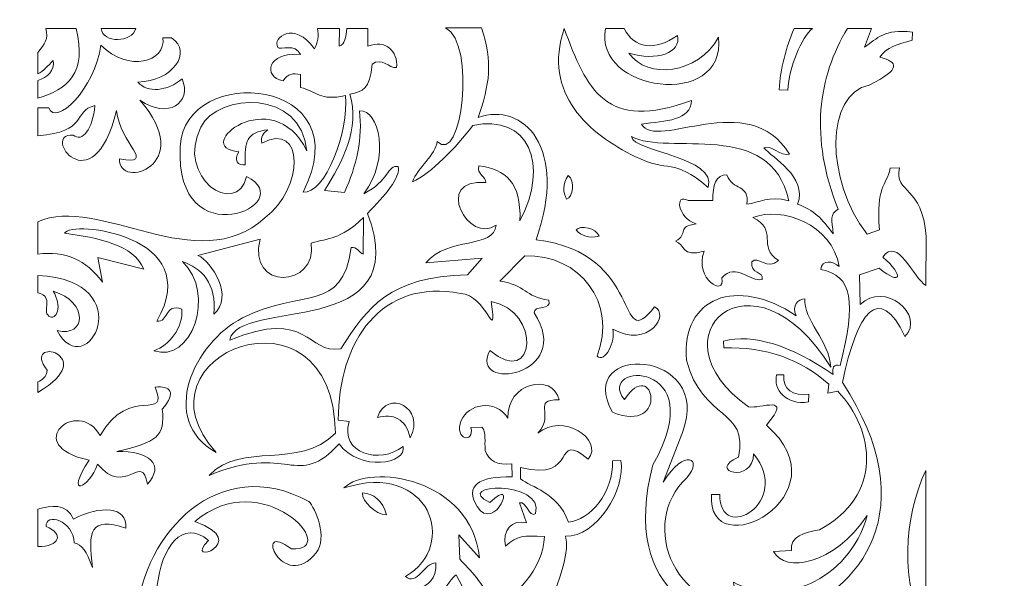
# Model space of a CAD drawing. Header units: centimetres. Extents: x -8.8 to 9.7, y -17.5 to 15.
# Drawn here: x -8.04 to 9.51, y 5.07 to 15 of the extents above; entities that cross this region are included whole.
import ezdxf

# ---------------------------------------------------------------- set-up
doc = ezdxf.new("R2010")
doc.units = ezdxf.units.CM
doc.header["$MEASUREMENT"] = 0
doc.layers.add('layer 1', color=7, linetype='Continuous')

msp = doc.modelspace()

# ---------------------------------------------------------------- linework, layer by layer
at = {"layer": 'layer 1', "color": 250, "lineweight": 9}
for points, knots in [([(-2.37037, 14.53768), (-2.26411, 14.56152), (-2.24647, 14.70013), (-2.23253, 14.85068), (-2.23253, 14.85068), (-2.23253, 14.85068), (-1.85827, 14.85104), (-1.85827, 14.85104), (-1.85827, 14.85104), (-1.85827, 14.85104), (-1.85775, 14.53201), (-1.85775, 14.53201), (-1.85775, 14.53201), (-1.55411, 14.66567), (-1.31305, 14.44444), (-1.35098, 14.15345), (-1.35098, 14.15345), (-1.48144, 14.14157), (-1.60827, 14.3448), (-1.78392, 14.21587), (-1.78392, 14.21587), (-1.82276, 13.76706), (-1.94187, 13.7312), (-2.18009, 13.68378), (-2.18009, 13.68378), (-1.99276, 13.08501), (-2.3084, 12.47126), (-2.63106, 11.97271), (-2.63106, 11.97271), (-2.63106, 11.97271), (-2.27374, 11.93419), (-2.27374, 11.93419), (-2.27374, 11.93419), (-2.06138, 12.40417), (-1.94491, 12.91626), (-2.00819, 13.38331), (-2.00819, 13.38331), (-1.66129, 13.42011), (-1.44866, 12.54091), (-1.93304, 11.91404), (-1.93304, 11.91404), (-1.47937, 12.13559), (-1.51383, 12.43445), (-1.31795, 12.39583), (-1.31795, 12.39583), (-1.27405, 12.20669), (-1.55763, 11.87305), (-1.86666, 11.565), (-1.86666, 11.565), (-0.99676, 9.29094), (-4.17299, 10.07379), (-4.31049, 9.31374), (-4.31049, 9.31374), (-2.89802, 9.89145), (-2.94916, 9.0581), (-2.3411, 9.158), (-2.3411, 9.158), (-1.85676, 9.91076), (-1.48386, 10.43416), (-0.08866, 10.47585), (-0.08866, 10.47585), (-0.08866, 10.47585), (0.16904, 10.76662), (0.16904, 10.76662), (0.16904, 10.76662), (0.16904, 10.76662), (-0.82818, 10.68382), (-0.82818, 10.68382), (-0.82818, 10.68382), (-0.44293, 11.15893), (0.38736, 10.93), (0.41852, 11.35655), (0.41852, 11.35655), (-0.05869, 10.99677), (-0.71902, 12.19152), (0.23593, 12.11282), (0.23593, 12.11282), (0.24604, 12.21795), (0.06645, 12.25665), (0.11137, 12.41201), (0.11137, 12.41201), (0.5865, 12.34127), (0.86472, 12.12624), (0.84191, 11.4334), (0.84191, 11.4334), (1.37133, 12.428), (0.9931, 13.33853), (0.00356, 13.12671), (0.00356, 13.12671), (-0.29824, 12.7286), (-0.73154, 12.27376), (-1.06873, 12.12572), (-1.06873, 12.12572), (-0.97197, 12.37514), (-0.65789, 12.60132), (-0.62808, 12.84436), (-0.62808, 12.84436), (-0.19148, 12.37824), (0.06707, 14.60051), (-0.47907, 14.85885), (-0.47907, 14.85885), (-0.47907, 14.85885), (0.16145, 14.85887), (0.16145, 14.85887), (0.16145, 14.85887), (0.36386, 14.25325), (0.30272, 13.8534), (0.09994, 13.26945), (0.09994, 13.26945), (0.90303, 13.55124), (1.70629, 12.73147), (1.12812, 11.09506), (1.12812, 11.09506), (3.07902, 10.86265), (2.53405, 9.01687), (3.23073, 9.90294), (3.23073, 9.90294), (3.51169, 9.77503), (3.12651, 9.15788), (2.49084, 9.50609), (2.49084, 9.50609), (2.54253, 9.29814), (2.35346, 8.89664), (2.21021, 9.02776), (2.21021, 9.02776), (2.57307, 9.98043), (1.90962, 10.83496), (0.92671, 10.8125), (0.92671, 10.8125), (0.92671, 10.8125), (0.48695, 10.36008), (0.48695, 10.36008), (0.48695, 10.36008), (0.95072, 10.29375), (0.9237, 10.08315), (1.35316, 10.02363), (1.35316, 10.02363), (1.41473, 9.83312), (1.07856, 9.93774), (1.09545, 9.80087), (1.09545, 9.80087), (1.82565, 8.6645), (-0.08156, 8.38228), (0.30799, 9.12773), (0.30799, 9.12773), (1.12939, 8.44378), (1.22513, 9.83821), (0.33168, 9.99809), (0.33168, 9.99809), (0.43856, 9.18714), (0.24661, 10.13119), (-0.21134, 10.14048), (-0.21134, 10.14048), (-1.61584, 10.41767), (-2.38519, 9.29536), (-2.38427, 7.89133), (-2.38427, 7.89133), (-2.38427, 7.89133), (-2.19032, 7.86541), (-2.19032, 7.86541), (-2.19032, 7.86541), (-2.36758, 7.30013), (-1.64155, 7.10038), (-1.23364, 7.42406), (-1.23364, 7.42406), (-1.15724, 7.11802), (-1.99851, 6.96641), (-2.36963, 7.47017), (-2.36963, 7.47017), (-3.1071, 6.65078), (-3.2866, 7.4918), (-4.67829, 6.90983), (-4.67829, 6.90983), (-4.08574, 7.52378), (-3.10747, 6.99488), (-2.43606, 7.6586), (-2.43606, 7.6586), (-2.46864, 10.48803), (-6.14273, 9.05138), (-4.55201, 7.3184), (-4.55201, 7.3184), (-5.58726, 7.89416), (-4.94697, 9.2696), (-4.08408, 9.70671), (-4.08408, 9.70671), (-3.01915, 10.24618), (-2.31212, 9.78274), (-2.15622, 10.95666), (-2.15622, 10.95666), (-2.05522, 10.98711), (-2.01226, 10.85749), (-1.94375, 10.83923), (-1.94375, 10.83923), (-1.94375, 10.83923), (-1.93459, 11.48852), (-1.93459, 11.48852), (-1.93459, 11.48852), (-2.37023, 11.08243), (-2.54569, 11.13414), (-2.86738, 11.03758), (-2.86738, 11.03758), (-2.73768, 10.2433), (-4.01356, 10.1823), (-3.7713, 11.10946), (-3.7713, 11.10946), (-3.7713, 11.10946), (-4.87486, 10.81656), (-4.87486, 10.81656), (-4.87486, 10.81656), (-4.62795, 10.70567), (-4.22859, 10.07607), (-4.59351, 9.77616), (-4.59351, 9.77616), (-4.53178, 10.31468), (-4.82329, 10.60216), (-5.14973, 10.70713), (-5.14973, 10.70713), (-4.54738, 10.13798), (-4.99073, 8.88476), (-5.65888, 9.12462), (-5.65888, 9.12462), (-5.37484, 9.2305), (-5.14472, 9.51859), (-5.15893, 9.86583), (-5.15893, 9.86583), (-5.48554, 9.97181), (-5.39002, 9.61867), (-5.6065, 9.65117), (-5.6065, 9.65117), (-4.72314, 11.18804), (-7.13466, 11.44781), (-7.24387, 11.21319), (-7.24387, 11.21319), (-6.66018, 11.13043), (-6.00576, 11.0076), (-5.83892, 10.57309), (-5.83892, 10.57309), (-5.83892, 10.57309), (-6.6533, 10.77919), (-6.6533, 10.77919), (-6.6533, 10.77919), (-6.6533, 10.77919), (-6.57289, 10.34062), (-6.57289, 10.34062), (-6.57289, 10.34062), (-6.85212, 10.74049), (-7.23669, 10.89939), (-7.71834, 10.84217), (-7.71834, 10.84217), (-7.71834, 10.84217), (-7.71816, 11.41497), (-7.71816, 11.41497), (-7.71816, 11.41497), (-6.64316, 11.9098), (-4.88018, 10.38444), (-3.68919, 11.48725), (-3.68919, 11.48725), (-2.99046, 12.00146), (-2.9766, 13.21587), (-3.74162, 12.81154), (-3.74162, 12.81154), (-3.77297, 12.93142), (-3.71799, 12.97933), (-3.63646, 13.05157), (-3.63646, 13.05157), (-4.00814, 12.99877), (-4.05488, 12.85181), (-4.03451, 12.42813), (-4.03451, 12.42813), (-4.16556, 12.40202), (-4.25373, 12.51272), (-4.14809, 12.66047), (-4.14809, 12.66047), (-5.02266, 12.72789), (-3.55427, 13.91625), (-2.94197, 12.67611), (-2.94197, 12.67611), (-3.03579, 13.76594), (-4.5064, 13.71902), (-4.82387, 13.09755), (-4.82387, 13.09755), (-5.28133, 12.20203), (-4.18928, 11.47857), (-4.01261, 12.21933), (-4.01261, 12.21933), (-3.03001, 11.73078), (-5.29383, 10.74281), (-5.19088, 12.75148), (-5.19088, 12.75148), (-5.11397, 14.25208), (-1.95599, 13.98718), (-3.0103, 11.94158), (-3.0103, 11.94158), (-2.61837, 11.90056), (-2.18927, 13.02018), (-2.25797, 13.65975), (-2.25797, 13.65975), (-2.71116, 13.54964), (-2.76936, 13.73906), (-3.05482, 13.80054), (-3.05482, 13.80054), (-3.05482, 13.80054), (-3.05475, 14.03328), (-3.05475, 14.03328), (-3.05475, 14.03328), (-3.18925, 14.05668), (-3.27866, 14.04868), (-3.36511, 13.91701), (-3.36511, 13.91701), (-3.72692, 13.98944), (-3.65087, 14.44435), (-3.05762, 14.3866), (-3.05762, 14.3866), (-3.13213, 14.59065), (-3.42279, 14.4609), (-3.45675, 14.51341), (-3.45675, 14.51341), (-3.56437, 14.67976), (-3.16635, 15.00403), (-2.80793, 14.48677), (-2.80793, 14.48677), (-2.74873, 14.58528), (-2.72348, 14.72576), (-2.75289, 14.85063), (-2.75289, 14.85063), (-2.75289, 14.85063), (-2.363, 14.85068), (-2.363, 14.85068), (-2.363, 14.85068), (-2.363, 14.85068), (-2.37037, 14.53768), (-2.37037, 14.53768)], [0, 0, 0, 0, 0.01190476, 0.01190476, 0.01190476, 0.01190476, 0.02380952, 0.02380952, 0.02380952, 0.02380952, 0.03571429, 0.03571429, 0.03571429, 0.03571429, 0.04761905, 0.04761905, 0.04761905, 0.04761905, 0.05952381, 0.05952381, 0.05952381, 0.05952381, 0.07142857, 0.07142857, 0.07142857, 0.07142857, 0.08333333, 0.08333333, 0.08333333, 0.08333333, 0.0952381, 0.0952381, 0.0952381, 0.0952381, 0.10714286, 0.10714286, 0.10714286, 0.10714286, 0.11904762, 0.11904762, 0.11904762, 0.11904762, 0.13095238, 0.13095238, 0.13095238, 0.13095238, 0.14285714, 0.14285714, 0.14285714, 0.14285714, 0.1547619, 0.1547619, 0.1547619, 0.1547619, 0.16666667, 0.16666667, 0.16666667, 0.16666667, 0.17857143, 0.17857143, 0.17857143, 0.17857143, 0.19047619, 0.19047619, 0.19047619, 0.19047619, 0.20238095, 0.20238095, 0.20238095, 0.20238095, 0.21428571, 0.21428571, 0.21428571, 0.21428571, 0.22619048, 0.22619048, 0.22619048, 0.22619048, 0.23809524, 0.23809524, 0.23809524, 0.23809524, 0.25, 0.25, 0.25, 0.25, 0.26190476, 0.26190476, 0.26190476, 0.26190476, 0.27380952, 0.27380952, 0.27380952, 0.27380952, 0.28571429, 0.28571429, 0.28571429, 0.28571429, 0.29761905, 0.29761905, 0.29761905, 0.29761905, 0.30952381, 0.30952381, 0.30952381, 0.30952381, 0.32142857, 0.32142857, 0.32142857, 0.32142857, 0.33333333, 0.33333333, 0.33333333, 0.33333333, 0.3452381, 0.3452381, 0.3452381, 0.3452381, 0.35714286, 0.35714286, 0.35714286, 0.35714286, 0.36904762, 0.36904762, 0.36904762, 0.36904762, 0.38095238, 0.38095238, 0.38095238, 0.38095238, 0.39285714, 0.39285714, 0.39285714, 0.39285714, 0.4047619, 0.4047619, 0.4047619, 0.4047619, 0.41666667, 0.41666667, 0.41666667, 0.41666667, 0.42857143, 0.42857143, 0.42857143, 0.42857143, 0.44047619, 0.44047619, 0.44047619, 0.44047619, 0.45238095, 0.45238095, 0.45238095, 0.45238095, 0.46428571, 0.46428571, 0.46428571, 0.46428571, 0.47619048, 0.47619048, 0.47619048, 0.47619048, 0.48809524, 0.48809524, 0.48809524, 0.48809524, 0.5, 0.5, 0.5, 0.5, 0.51190476, 0.51190476, 0.51190476, 0.51190476, 0.52380952, 0.52380952, 0.52380952, 0.52380952, 0.53571429, 0.53571429, 0.53571429, 0.53571429, 0.54761905, 0.54761905, 0.54761905, 0.54761905, 0.55952381, 0.55952381, 0.55952381, 0.55952381, 0.57142857, 0.57142857, 0.57142857, 0.57142857, 0.58333333, 0.58333333, 0.58333333, 0.58333333, 0.5952381, 0.5952381, 0.5952381, 0.5952381, 0.60714286, 0.60714286, 0.60714286, 0.60714286, 0.61904762, 0.61904762, 0.61904762, 0.61904762, 0.63095238, 0.63095238, 0.63095238, 0.63095238, 0.64285714, 0.64285714, 0.64285714, 0.64285714, 0.6547619, 0.6547619, 0.6547619, 0.6547619, 0.66666667, 0.66666667, 0.66666667, 0.66666667, 0.67857143, 0.67857143, 0.67857143, 0.67857143, 0.69047619, 0.69047619, 0.69047619, 0.69047619, 0.70238095, 0.70238095, 0.70238095, 0.70238095, 0.71428571, 0.71428571, 0.71428571, 0.71428571, 0.72619048, 0.72619048, 0.72619048, 0.72619048, 0.73809524, 0.73809524, 0.73809524, 0.73809524, 0.75, 0.75, 0.75, 0.75, 0.76190476, 0.76190476, 0.76190476, 0.76190476, 0.77380952, 0.77380952, 0.77380952, 0.77380952, 0.78571429, 0.78571429, 0.78571429, 0.78571429, 0.79761905, 0.79761905, 0.79761905, 0.79761905, 0.80952381, 0.80952381, 0.80952381, 0.80952381, 0.82142857, 0.82142857, 0.82142857, 0.82142857, 0.83333333, 0.83333333, 0.83333333, 0.83333333, 0.8452381, 0.8452381, 0.8452381, 0.8452381, 0.85714286, 0.85714286, 0.85714286, 0.85714286, 0.86904762, 0.86904762, 0.86904762, 0.86904762, 0.88095238, 0.88095238, 0.88095238, 0.88095238, 0.89285714, 0.89285714, 0.89285714, 0.89285714, 0.9047619, 0.9047619, 0.9047619, 0.9047619, 0.91666667, 0.91666667, 0.91666667, 0.91666667, 0.92857143, 0.92857143, 0.92857143, 0.92857143, 0.94047619, 0.94047619, 0.94047619, 0.94047619, 0.95238095, 0.95238095, 0.95238095, 0.95238095, 0.96428571, 0.96428571, 0.96428571, 0.96428571, 0.97619048, 0.97619048, 0.97619048, 0.97619048, 1, 1, 1, 1]), ([(-7.57694, 14.84966), (-7.57694, 14.84966), (-7.04035, 14.84949), (-7.04035, 14.84949), (-7.04035, 14.84949), (-6.83705, 14.05661), (-7.19368, 13.76422), (-7.71922, 13.61194), (-7.71922, 13.61194), (-7.71922, 13.61194), (-7.71925, 13.92242), (-7.71925, 13.92242), (-7.71925, 13.92242), (-7.54829, 13.97686), (-7.41525, 14.10702), (-7.44455, 14.27997), (-7.44455, 14.27997), (-7.53665, 14.19089), (-7.62337, 14.08623), (-7.71912, 14.04476), (-7.71912, 14.04476), (-7.71912, 14.04476), (-7.71903, 14.42385), (-7.71903, 14.42385), (-7.71903, 14.42385), (-7.59358, 14.57542), (-7.52251, 14.66226), (-7.57694, 14.84966)], [0, 0, 0, 0, 0.125, 0.125, 0.125, 0.125, 0.25, 0.25, 0.25, 0.25, 0.375, 0.375, 0.375, 0.375, 0.5, 0.5, 0.5, 0.5, 0.625, 0.625, 0.625, 0.625, 0.75, 0.75, 0.75, 0.75, 1, 1, 1, 1]), ([(-6.5943, 14.84968), (-6.56398, 14.57893), (-6.04671, 14.59609), (-5.97554, 14.84998), (-5.97554, 14.84998), (-5.97554, 14.84998), (-6.5943, 14.84968), (-6.5943, 14.84968)], [0, 0, 0, 0, 0.33333333, 0.33333333, 0.33333333, 0.33333333, 1, 1, 1, 1]), ([(1.62852, 14.85045), (2.02045, 13.76247), (2.37097, 13.00999), (3.88571, 13.5706), (3.88571, 13.5706), (3.87748, 13.21446), (3.43215, 13.20393), (3.00145, 13.15174), (3.00145, 13.15174), (3.26004, 12.66411), (4.89734, 13.80838), (5.63019, 12.6173), (5.63019, 12.6173), (5.48085, 12.56528), (5.28654, 12.79855), (5.17098, 12.72849), (5.17098, 12.72849), (5.32323, 12.55286), (5.94957, 12.22052), (5.77248, 11.72697), (5.77248, 11.72697), (6.05692, 11.63227), (6.20876, 11.46604), (6.40233, 11.20146), (6.40233, 11.20146), (6.38665, 11.44447), (6.33244, 11.55958), (6.49255, 11.63721), (6.49255, 11.63721), (5.97621, 12.9163), (6.1392, 13.99746), (6.65821, 14.85009), (6.65821, 14.85009), (6.65821, 14.85009), (7.08321, 14.84989), (7.08321, 14.84989), (7.08321, 14.84989), (7.08321, 14.84989), (6.95735, 14.51751), (6.95735, 14.51751), (6.95735, 14.51751), (7.19264, 14.67392), (7.30847, 14.84664), (7.80899, 14.78471), (7.80899, 14.78471), (7.80899, 14.78471), (7.80318, 14.63946), (7.80318, 14.63946), (7.80318, 14.63946), (7.54146, 14.57141), (7.3486, 14.51762), (7.2338, 14.33734), (7.2338, 14.33734), (7.55844, 14.25291), (7.62018, 14.13424), (7.04207, 13.84349), (7.04207, 13.84349), (6.26179, 13.68145), (6.26072, 12.17032), (7.00397, 11.19415), (7.00397, 11.19415), (7.00397, 11.19415), (7.2231, 11.27261), (7.2231, 11.27261), (7.2231, 11.27261), (7.16592, 12.06033), (7.34071, 12.03238), (7.41579, 12.36864), (7.41579, 12.36864), (7.41579, 12.36864), (7.57833, 12.37251), (7.57833, 12.37251), (7.57833, 12.37251), (7.48557, 11.91242), (7.99697, 12.05425), (8.05235, 11.15636), (8.05235, 11.15636), (8.05235, 11.15636), (8.05085, 10.2854), (8.05085, 10.2854), (8.05085, 10.2854), (7.83115, 10.40726), (7.53968, 11.17642), (7.28398, 10.78779), (7.28398, 10.78779), (7.66341, 10.4658), (7.61653, 10.26011), (7.22207, 10.59074), (7.22207, 10.59074), (7.22207, 10.59074), (6.87311, 10.47442), (6.87311, 10.47442), (6.87311, 10.47442), (6.87311, 10.47442), (6.88038, 9.94371), (6.88038, 9.94371), (6.88038, 9.94371), (7.31068, 10.37615), (8.04913, 9.75645), (7.67733, 9.37593), (7.67733, 9.37593), (7.21786, 10.34924), (6.82902, 9.81319), (6.56778, 8.56182), (6.56778, 8.56182), (9.51154, 4.09413), (2.00532, 2.51284), (3.20237, 7.09961), (3.20237, 7.09961), (4.27519, 8.99493), (2.16911, 8.92131), (2.69523, 8.25707), (2.69523, 8.25707), (3.21894, 9.05599), (3.50397, 7.62518), (2.48473, 8.03089), (2.48473, 8.03089), (1.78867, 9.28415), (4.30015, 9.16296), (3.72563, 7.67474), (3.72563, 7.67474), (3.72563, 7.67474), (3.38351, 6.78853), (3.38351, 6.78853), (3.38351, 6.78853), (3.76801, 7.40851), (4.10452, 7.20779), (3.80212, 6.86801), (3.80212, 6.86801), (2.94468, 6.06034), (3.5361, 4.39275), (5.24463, 4.49121), (5.24463, 4.49121), (5.01201, 4.63907), (4.65158, 4.74287), (4.63395, 5.01465), (4.63395, 5.01465), (5.435, 4.55893), (6.68289, 5.01759), (7.00881, 6.19722), (7.00881, 6.19722), (6.41913, 5.32022), (5.53656, 5.16995), (5.34641, 5.55803), (5.34641, 5.55803), (5.34641, 5.55803), (5.66535, 5.57636), (5.66535, 5.57636), (5.66535, 5.57636), (5.62107, 5.81618), (5.89737, 5.90704), (6.16007, 5.94341), (6.16007, 5.94341), (7.28757, 6.5504), (7.15023, 7.70973), (6.48468, 8.40393), (6.48468, 8.40393), (6.48468, 8.40393), (6.31017, 8.37069), (6.31017, 8.37069), (6.31017, 8.37069), (6.31017, 8.37069), (6.32679, 8.52858), (6.32679, 8.52858), (6.32679, 8.52858), (5.8305, 8.96702), (5.21157, 9.203), (4.45955, 9.17487), (4.45955, 9.17487), (4.45955, 9.17487), (4.45471, 9.29587), (4.45471, 9.29587), (4.45471, 9.29587), (4.98522, 9.43118), (5.63908, 9.22247), (6.40523, 8.70055), (6.40523, 8.70055), (6.37577, 8.82914), (6.41239, 8.89391), (6.52623, 8.86027), (6.52623, 8.86027), (6.81571, 9.99438), (6.74845, 10.45838), (6.1854, 10.56981), (6.1854, 10.56981), (6.1931, 10.7485), (6.40654, 10.72092), (6.50892, 10.61856), (6.50892, 10.61856), (6.38674, 11.37524), (5.49014, 11.69334), (4.9779, 11.49066), (4.9779, 11.49066), (5.43674, 11.26781), (5.04715, 10.98159), (5.43123, 10.72608), (5.43123, 10.72608), (5.25116, 10.54332), (5.05356, 10.82202), (4.95852, 10.70577), (4.95852, 10.70577), (4.92794, 10.48196), (5.17583, 10.53661), (5.1422, 10.39235), (5.1422, 10.39235), (4.92438, 10.33489), (4.68209, 10.70277), (4.4245, 10.42193), (4.4245, 10.42193), (4.50634, 10.06743), (3.92716, 10.3915), (4.11125, 10.89276), (4.11125, 10.89276), (3.71278, 10.77284), (3.77087, 11.01728), (3.60399, 11.07001), (3.60399, 11.07001), (3.84475, 11.19939), (3.61668, 11.33449), (3.96805, 11.37606), (3.96805, 11.37606), (3.63546, 11.49318), (3.58331, 11.93128), (3.8312, 11.79245), (3.8312, 11.79245), (3.8312, 11.79245), (4.2655, 11.79376), (4.2655, 11.79376), (4.2655, 11.79376), (4.2625, 12.06147), (4.31844, 12.25835), (4.518, 12.24826), (4.518, 12.24826), (4.61285, 11.95885), (4.92119, 12.09326), (4.8715, 11.72811), (4.8715, 11.72811), (5.099, 11.7519), (5.24131, 11.88626), (5.61385, 11.78871), (5.61385, 11.78871), (5.30113, 13.26338), (3.46472, 12.57515), (2.81997, 12.93011), (2.81997, 12.93011), (2.87492, 12.64836), (4.3555, 12.5666), (4.18281, 12.02709), (4.18281, 12.02709), (3.54283, 12.56933), (3.50042, 12.27325), (2.88404, 12.57509), (2.88404, 12.57509), (2.07134, 12.97307), (1.23456, 13.6915), (1.62852, 14.85045)], [0, 0, 0, 0, 0.01538462, 0.01538462, 0.01538462, 0.01538462, 0.03076923, 0.03076923, 0.03076923, 0.03076923, 0.04615385, 0.04615385, 0.04615385, 0.04615385, 0.06153846, 0.06153846, 0.06153846, 0.06153846, 0.07692308, 0.07692308, 0.07692308, 0.07692308, 0.09230769, 0.09230769, 0.09230769, 0.09230769, 0.10769231, 0.10769231, 0.10769231, 0.10769231, 0.12307692, 0.12307692, 0.12307692, 0.12307692, 0.13846154, 0.13846154, 0.13846154, 0.13846154, 0.15384615, 0.15384615, 0.15384615, 0.15384615, 0.16923077, 0.16923077, 0.16923077, 0.16923077, 0.18461538, 0.18461538, 0.18461538, 0.18461538, 0.2, 0.2, 0.2, 0.2, 0.21538462, 0.21538462, 0.21538462, 0.21538462, 0.23076923, 0.23076923, 0.23076923, 0.23076923, 0.24615385, 0.24615385, 0.24615385, 0.24615385, 0.26153846, 0.26153846, 0.26153846, 0.26153846, 0.27692308, 0.27692308, 0.27692308, 0.27692308, 0.29230769, 0.29230769, 0.29230769, 0.29230769, 0.30769231, 0.30769231, 0.30769231, 0.30769231, 0.32307692, 0.32307692, 0.32307692, 0.32307692, 0.33846154, 0.33846154, 0.33846154, 0.33846154, 0.35384615, 0.35384615, 0.35384615, 0.35384615, 0.36923077, 0.36923077, 0.36923077, 0.36923077, 0.38461538, 0.38461538, 0.38461538, 0.38461538, 0.4, 0.4, 0.4, 0.4, 0.41538462, 0.41538462, 0.41538462, 0.41538462, 0.43076923, 0.43076923, 0.43076923, 0.43076923, 0.44615385, 0.44615385, 0.44615385, 0.44615385, 0.46153846, 0.46153846, 0.46153846, 0.46153846, 0.47692308, 0.47692308, 0.47692308, 0.47692308, 0.49230769, 0.49230769, 0.49230769, 0.49230769, 0.50769231, 0.50769231, 0.50769231, 0.50769231, 0.52307692, 0.52307692, 0.52307692, 0.52307692, 0.53846154, 0.53846154, 0.53846154, 0.53846154, 0.55384615, 0.55384615, 0.55384615, 0.55384615, 0.56923077, 0.56923077, 0.56923077, 0.56923077, 0.58461538, 0.58461538, 0.58461538, 0.58461538, 0.6, 0.6, 0.6, 0.6, 0.61538462, 0.61538462, 0.61538462, 0.61538462, 0.63076923, 0.63076923, 0.63076923, 0.63076923, 0.64615385, 0.64615385, 0.64615385, 0.64615385, 0.66153846, 0.66153846, 0.66153846, 0.66153846, 0.67692308, 0.67692308, 0.67692308, 0.67692308, 0.69230769, 0.69230769, 0.69230769, 0.69230769, 0.70769231, 0.70769231, 0.70769231, 0.70769231, 0.72307692, 0.72307692, 0.72307692, 0.72307692, 0.73846154, 0.73846154, 0.73846154, 0.73846154, 0.75384615, 0.75384615, 0.75384615, 0.75384615, 0.76923077, 0.76923077, 0.76923077, 0.76923077, 0.78461538, 0.78461538, 0.78461538, 0.78461538, 0.8, 0.8, 0.8, 0.8, 0.81538462, 0.81538462, 0.81538462, 0.81538462, 0.83076923, 0.83076923, 0.83076923, 0.83076923, 0.84615385, 0.84615385, 0.84615385, 0.84615385, 0.86153846, 0.86153846, 0.86153846, 0.86153846, 0.87692308, 0.87692308, 0.87692308, 0.87692308, 0.89230769, 0.89230769, 0.89230769, 0.89230769, 0.90769231, 0.90769231, 0.90769231, 0.90769231, 0.92307692, 0.92307692, 0.92307692, 0.92307692, 0.93846154, 0.93846154, 0.93846154, 0.93846154, 0.95384615, 0.95384615, 0.95384615, 0.95384615, 0.96923077, 0.96923077, 0.96923077, 0.96923077, 1, 1, 1, 1]), ([(2.3635, 14.85002), (2.3635, 14.85002), (2.69431, 14.84999), (2.69431, 14.84999), (2.69431, 14.84999), (2.87176, 14.48552), (3.24299, 14.44586), (3.63676, 14.72615), (3.63676, 14.72615), (3.72038, 14.41463), (3.26137, 14.2605), (2.77726, 14.4104), (2.77726, 14.4104), (3.1056, 13.93964), (3.9976, 14.03243), (4.36958, 14.69334), (4.36958, 14.69334), (4.50125, 13.38904), (2.13082, 13.73173), (2.3635, 14.85002)], [0, 0, 0, 0, 0.16666667, 0.16666667, 0.16666667, 0.16666667, 0.33333333, 0.33333333, 0.33333333, 0.33333333, 0.5, 0.5, 0.5, 0.5, 0.66666667, 0.66666667, 0.66666667, 0.66666667, 1, 1, 1, 1]), ([(5.70916, 14.85016), (5.70916, 14.85016), (6.03624, 14.85055), (6.03624, 14.85055), (6.03624, 14.85055), (5.84098, 14.69483), (5.62051, 14.15587), (5.59646, 13.75475), (5.59646, 13.75475), (5.59646, 13.75475), (5.44604, 13.75763), (5.44604, 13.75763), (5.44604, 13.75763), (5.46477, 14.13812), (5.56411, 14.50774), (5.70916, 14.85016)], [0, 0, 0, 0, 0.2, 0.2, 0.2, 0.2, 0.4, 0.4, 0.4, 0.4, 0.6, 0.6, 0.6, 0.6, 1, 1, 1, 1]), ([(-6.59832, 14.55374), (-6.10764, 14.05687), (-5.44465, 14.25829), (-5.49721, 14.68147), (-5.49721, 14.68147), (-5.49721, 14.68147), (-5.34498, 14.68142), (-5.34498, 14.68142), (-5.34498, 14.68142), (-4.96107, 14.436), (-5.32404, 13.90751), (-5.94434, 13.89772), (-5.94434, 13.89772), (-5.77445, 13.69698), (-5.41317, 13.7322), (-5.15514, 13.95617), (-5.15514, 13.95617), (-4.98082, 13.5276), (-5.40018, 13.22923), (-5.90799, 13.57518), (-5.90799, 13.57518), (-4.8857, 12.42108), (-6.28986, 11.9691), (-6.26789, 12.53084), (-6.26789, 12.53084), (-5.59305, 12.41299), (-6.26699, 12.80226), (-6.32031, 13.39395), (-6.32031, 13.39395), (-6.75005, 11.65975), (-7.67927, 13.00807), (-7.09122, 12.95518), (-7.09122, 12.95518), (-6.93284, 12.8198), (-6.73974, 13.0608), (-6.70608, 13.48187), (-6.70608, 13.48187), (-7.10776, 13.37581), (-6.82464, 13.01074), (-7.71909, 12.94281), (-7.71909, 12.94281), (-7.71909, 12.94281), (-7.7192, 13.4404), (-7.7192, 13.4404), (-7.7192, 13.4404), (-7.7192, 13.4404), (-7.5227, 13.43662), (-7.5227, 13.43662), (-7.5227, 13.43662), (-7.41057, 13.10068), (-6.69841, 13.77283), (-6.59832, 14.55374)], [0, 0, 0, 0, 0.07142857, 0.07142857, 0.07142857, 0.07142857, 0.14285714, 0.14285714, 0.14285714, 0.14285714, 0.21428571, 0.21428571, 0.21428571, 0.21428571, 0.28571429, 0.28571429, 0.28571429, 0.28571429, 0.35714286, 0.35714286, 0.35714286, 0.35714286, 0.42857143, 0.42857143, 0.42857143, 0.42857143, 0.5, 0.5, 0.5, 0.5, 0.57142857, 0.57142857, 0.57142857, 0.57142857, 0.64285714, 0.64285714, 0.64285714, 0.64285714, 0.71428571, 0.71428571, 0.71428571, 0.71428571, 0.78571429, 0.78571429, 0.78571429, 0.78571429, 0.85714286, 0.85714286, 0.85714286, 0.85714286, 1, 1, 1, 1]), ([(1.6706, 11.81437), (1.78323, 11.85414), (1.82116, 12.14455), (1.69851, 12.23789), (1.69851, 12.23789), (1.59543, 12.07469), (1.60384, 11.94547), (1.6706, 11.81437)], [0, 0, 0, 0, 0.33333333, 0.33333333, 0.33333333, 0.33333333, 1, 1, 1, 1]), ([(1.83714, 11.26976), (1.91113, 11.36353), (2.19824, 11.30573), (2.24702, 11.15952), (2.24702, 11.15952), (2.05928, 11.11461), (1.93968, 11.16427), (1.83714, 11.26976)], [0, 0, 0, 0, 0.33333333, 0.33333333, 0.33333333, 0.33333333, 1, 1, 1, 1]), ([(6.36057, 8.8317), (6.33745, 9.29671), (5.86742, 9.67918), (5.9024, 10.04859), (5.9024, 10.04859), (5.77535, 10.04048), (5.66335, 9.93115), (5.74731, 9.74639), (5.74731, 9.74639), (4.68091, 10.45272), (3.71529, 10.07871), (3.79639, 8.95837), (3.79639, 8.95837), (4.08208, 7.87365), (4.90681, 8.10293), (4.72354, 7.2357), (4.72354, 7.2357), (4.13674, 6.98006), (4.98999, 6.75211), (4.98944, 7.29434), (4.98944, 7.29434), (5.6942, 6.42887), (4.3793, 5.68391), (4.39009, 6.5693), (4.39009, 6.5693), (4.39009, 6.5693), (4.24111, 6.57155), (4.24111, 6.57155), (4.24111, 6.57155), (4.15628, 5.26246), (6.65801, 6.54649), (5.21685, 7.80497), (5.21685, 7.80497), (5.70965, 8.366), (5.09763, 8.08552), (4.90162, 8.12895), (4.90162, 8.12895), (3.12, 9.37973), (4.98436, 11.06814), (6.36057, 8.8317)], [0, 0, 0, 0, 0.09090909, 0.09090909, 0.09090909, 0.09090909, 0.18181818, 0.18181818, 0.18181818, 0.18181818, 0.27272727, 0.27272727, 0.27272727, 0.27272727, 0.36363636, 0.36363636, 0.36363636, 0.36363636, 0.45454545, 0.45454545, 0.45454545, 0.45454545, 0.54545455, 0.54545455, 0.54545455, 0.54545455, 0.63636364, 0.63636364, 0.63636364, 0.63636364, 0.72727273, 0.72727273, 0.72727273, 0.72727273, 0.81818182, 0.81818182, 0.81818182, 0.81818182, 1, 1, 1, 1]), ([(-7.71921, 10.46194), (-5.85884, 10.3734), (-6.85161, 8.49575), (-7.37592, 9.48414), (-7.37592, 9.48414), (-6.85729, 9.34412), (-6.81379, 10.00244), (-7.44831, 10.18113), (-7.44831, 10.18113), (-7.27403, 9.92659), (-7.3909, 9.64287), (-7.52191, 9.73929), (-7.52191, 9.73929), (-7.65645, 9.8383), (-7.42007, 10.08373), (-7.71921, 10.15467), (-7.71921, 10.15467), (-7.71921, 10.15467), (-7.71921, 10.46194), (-7.71921, 10.46194)], [0, 0, 0, 0, 0.16666667, 0.16666667, 0.16666667, 0.16666667, 0.33333333, 0.33333333, 0.33333333, 0.33333333, 0.5, 0.5, 0.5, 0.5, 0.66666667, 0.66666667, 0.66666667, 0.66666667, 1, 1, 1, 1]), ([(-7.71911, 8.57332), (-7.71911, 8.57332), (-7.71917, 8.38324), (-7.71917, 8.38324), (-7.71917, 8.38324), (-6.5556, 9.05816), (-8.03929, 9.40708), (-7.55196, 8.78095), (-7.55196, 8.78095), (-7.56282, 8.66221), (-7.6405, 8.59774), (-7.71911, 8.57332)], [0, 0, 0, 0, 0.25, 0.25, 0.25, 0.25, 0.5, 0.5, 0.5, 0.5, 1, 1, 1, 1]), ([(0.69925, 7.1168), (0.43401, 7.09119), (0.2932, 7.16203), (0.22628, 7.35271), (0.22628, 7.35271), (0.20705, 7.51009), (0.25159, 7.68059), (0.16694, 7.76553), (0.16694, 7.76553), (0.16694, 7.76553), (-0.02752, 7.7597), (-0.02752, 7.7597), (-0.02752, 7.7597), (0.03114, 7.4752), (-0.33431, 7.53329), (-0.19989, 7.88633), (-0.19989, 7.88633), (-0.0814, 8.17631), (0.39917, 8.27878), (0.6289, 7.92532), (0.6289, 7.92532), (0.60069, 8.55129), (1.41427, 8.74621), (1.53981, 8.25374), (1.53981, 8.25374), (1.03524, 8.25163), (1.47431, 8.01524), (1.16215, 7.66091), (1.16215, 7.66091), (1.58981, 8.02653), (2.33709, 7.55963), (2.05585, 7.19671), (2.05585, 7.19671), (1.40653, 7.73131), (1.90204, 6.78301), (0.84924, 7.04833), (0.84924, 7.04833), (0.84924, 7.04833), (0.85219, 6.84825), (0.85219, 6.84825), (0.85219, 6.84825), (1.03906, 6.69556), (1.50639, 6.61716), (1.70419, 6.08133), (1.70419, 6.08133), (2.07748, 6.11037), (2.51606, 6.61557), (2.48509, 7.1702), (2.48509, 7.1702), (2.48509, 7.1702), (2.63442, 7.17695), (2.63442, 7.17695), (2.63442, 7.17695), (2.7204, 6.66067), (2.20549, 5.81374), (1.64954, 5.82894), (1.64954, 5.82894), (1.80316, 5.29077), (1.02304, 4.3815), (1.5674, 3.7954), (1.5674, 3.7954), (1.5674, 3.7954), (1.3776, 3.789), (1.3776, 3.789), (1.3776, 3.789), (1.34188, 3.5239), (1.59102, 3.48462), (1.77575, 3.52016), (1.77575, 3.52016), (1.58514, 3.19544), (2.55201, 3.22882), (2.54398, 3.9352), (2.54398, 3.9352), (2.54398, 3.9352), (2.69836, 3.95435), (2.69836, 3.95435), (2.69836, 3.95435), (2.81802, 4.50936), (2.28316, 4.50918), (2.09491, 4.70133), (2.09491, 4.70133), (2.45554, 4.90192), (3.0286, 4.74993), (3.00813, 3.95879), (3.00813, 3.95879), (3.10163, 3.97034), (3.08659, 4.17328), (3.0745, 4.38375), (3.0745, 4.38375), (3.0745, 4.38375), (3.22888, 4.38771), (3.22888, 4.38771), (3.22888, 4.38771), (3.7436, 2.22356), (0.20975, 2.75455), (1.22029, 4.70105), (1.22029, 4.70105), (0.94645, 4.5678), (0.80729, 4.27951), (0.5493, 4.25668), (0.5493, 4.25668), (1.14975, 1.49028), (-0.84804, 1.142), (-0.37606, 0.30988), (-0.37606, 0.30988), (0.88839, 0.06359), (-1.60289, -0.35908), (-0.49595, 1.08364), (-0.49595, 1.08364), (-1.28478, 0.34602), (-1.96006, 0.52151), (-2.32528, -0.29136), (-2.32528, -0.29136), (-2.72147, -0.13155), (-2.99866, -0.40464), (-3.322, -0.73533), (-3.322, -0.73533), (-3.49947, -0.34737), (-3.35896, -0.19572), (-2.9753, -0.02378), (-2.9753, -0.02378), (-3.16296, 0.12535), (-3.8413, 0.12899), (-3.93161, -0.12594), (-3.93161, -0.12594), (-3.97456, -0.26158), (-3.81105, -0.30385), (-3.92213, -0.49386), (-3.92213, -0.49386), (-4.27819, -0.47296), (-4.21509, -0.05105), (-4.00167, 0.04307), (-4.00167, 0.04307), (-4.35052, 0.0508), (-4.45822, -0.23072), (-4.25049, -0.75854), (-4.25049, -0.75854), (-5.09474, -0.00028), (-4.33055, 0.42072), (-2.57997, 0.31994), (-2.57997, 0.31994), (-0.48908, 0.84116), (0.86672, 2.81309), (0.33658, 4.0825), (0.33658, 4.0825), (0.43114, 0.64752), (-3.09095, 2.14141), (-2.09297, 2.69108), (-2.09297, 2.69108), (-2.10905, 3.12304), (-2.03426, 3.2115), (-1.52776, 3.23526), (-1.52776, 3.23526), (-1.52776, 3.23526), (-1.52976, 3.08655), (-1.52976, 3.08655), (-1.52976, 3.08655), (-2.64181, 2.50805), (0.34342, 1.10442), (0.06154, 4.19382), (0.06154, 4.19382), (-0.38377, 4.18291), (-0.59556, 4.54851), (-0.39069, 4.83277), (-0.39069, 4.83277), (-0.3041, 4.75105), (-0.21936, 4.4936), (0.03424, 4.52626), (0.03424, 4.52626), (0.03424, 4.52626), (-0.28849, 5.14179), (-0.28849, 5.14179), (-0.28849, 5.14179), (-0.42465, 5.10072), (-0.66225, 4.35135), (-1.33558, 4.59322), (-1.33558, 4.59322), (-1.31951, 4.94069), (-0.60952, 4.76403), (-0.65293, 5.35801), (-0.65293, 5.35801), (-0.85217, 5.36164), (-0.99363, 4.93372), (-1.18845, 5.11711), (-1.18845, 5.11711), (-0.24148, 5.65814), (-0.75595, 7.18066), (-2.28547, 6.68705), (-2.28547, 6.68705), (-1.83088, 7.13145), (-0.02466, 6.8689), (0.12462, 5.44304), (0.12462, 5.44304), (0.12462, 5.44304), (-0.24204, 5.85529), (-0.24204, 5.85529), (-0.24204, 5.85529), (-0.24204, 5.85529), (-0.22806, 5.41986), (-0.22806, 5.41986), (-0.22806, 5.41986), (-0.04269, 5.22465), (0.18531, 5.02504), (0.35612, 4.59039), (0.35612, 4.59039), (0.74347, 4.72449), (1.25693, 5.23562), (1.27714, 5.82678), (1.27714, 5.82678), (0.89856, 5.84379), (0.80619, 5.84355), (0.58391, 5.65379), (0.58391, 5.65379), (0.53101, 5.93004), (0.6858, 6.13665), (0.96021, 6.06701), (0.96021, 6.06701), (0.96021, 6.06701), (0.83615, 6.42344), (0.83615, 6.42344), (0.83615, 6.42344), (0.96305, 6.45629), (1.00142, 6.1455), (1.12083, 6.23434), (1.12083, 6.23434), (1.28563, 6.82447), (-0.39038, 6.77308), (0.30585, 6.42635), (0.30585, 6.42635), (0.82911, 6.95178), (0.39658, 5.86427), (0.08034, 6.3572), (0.08034, 6.3572), (-0.13969, 6.72381), (0.10731, 6.90088), (0.70144, 6.88366), (0.70144, 6.88366), (0.70144, 6.88366), (0.69925, 7.1168), (0.69925, 7.1168)], [0, 0, 0, 0, 0.01639344, 0.01639344, 0.01639344, 0.01639344, 0.03278689, 0.03278689, 0.03278689, 0.03278689, 0.04918033, 0.04918033, 0.04918033, 0.04918033, 0.06557377, 0.06557377, 0.06557377, 0.06557377, 0.08196721, 0.08196721, 0.08196721, 0.08196721, 0.09836066, 0.09836066, 0.09836066, 0.09836066, 0.1147541, 0.1147541, 0.1147541, 0.1147541, 0.13114754, 0.13114754, 0.13114754, 0.13114754, 0.14754098, 0.14754098, 0.14754098, 0.14754098, 0.16393443, 0.16393443, 0.16393443, 0.16393443, 0.18032787, 0.18032787, 0.18032787, 0.18032787, 0.19672131, 0.19672131, 0.19672131, 0.19672131, 0.21311475, 0.21311475, 0.21311475, 0.21311475, 0.2295082, 0.2295082, 0.2295082, 0.2295082, 0.24590164, 0.24590164, 0.24590164, 0.24590164, 0.26229508, 0.26229508, 0.26229508, 0.26229508, 0.27868852, 0.27868852, 0.27868852, 0.27868852, 0.29508197, 0.29508197, 0.29508197, 0.29508197, 0.31147541, 0.31147541, 0.31147541, 0.31147541, 0.32786885, 0.32786885, 0.32786885, 0.32786885, 0.3442623, 0.3442623, 0.3442623, 0.3442623, 0.36065574, 0.36065574, 0.36065574, 0.36065574, 0.37704918, 0.37704918, 0.37704918, 0.37704918, 0.39344262, 0.39344262, 0.39344262, 0.39344262, 0.40983607, 0.40983607, 0.40983607, 0.40983607, 0.42622951, 0.42622951, 0.42622951, 0.42622951, 0.44262295, 0.44262295, 0.44262295, 0.44262295, 0.45901639, 0.45901639, 0.45901639, 0.45901639, 0.47540984, 0.47540984, 0.47540984, 0.47540984, 0.49180328, 0.49180328, 0.49180328, 0.49180328, 0.50819672, 0.50819672, 0.50819672, 0.50819672, 0.52459016, 0.52459016, 0.52459016, 0.52459016, 0.54098361, 0.54098361, 0.54098361, 0.54098361, 0.55737705, 0.55737705, 0.55737705, 0.55737705, 0.57377049, 0.57377049, 0.57377049, 0.57377049, 0.59016393, 0.59016393, 0.59016393, 0.59016393, 0.60655738, 0.60655738, 0.60655738, 0.60655738, 0.62295082, 0.62295082, 0.62295082, 0.62295082, 0.63934426, 0.63934426, 0.63934426, 0.63934426, 0.6557377, 0.6557377, 0.6557377, 0.6557377, 0.67213115, 0.67213115, 0.67213115, 0.67213115, 0.68852459, 0.68852459, 0.68852459, 0.68852459, 0.70491803, 0.70491803, 0.70491803, 0.70491803, 0.72131148, 0.72131148, 0.72131148, 0.72131148, 0.73770492, 0.73770492, 0.73770492, 0.73770492, 0.75409836, 0.75409836, 0.75409836, 0.75409836, 0.7704918, 0.7704918, 0.7704918, 0.7704918, 0.78688525, 0.78688525, 0.78688525, 0.78688525, 0.80327869, 0.80327869, 0.80327869, 0.80327869, 0.81967213, 0.81967213, 0.81967213, 0.81967213, 0.83606557, 0.83606557, 0.83606557, 0.83606557, 0.85245902, 0.85245902, 0.85245902, 0.85245902, 0.86885246, 0.86885246, 0.86885246, 0.86885246, 0.8852459, 0.8852459, 0.8852459, 0.8852459, 0.90163934, 0.90163934, 0.90163934, 0.90163934, 0.91803279, 0.91803279, 0.91803279, 0.91803279, 0.93442623, 0.93442623, 0.93442623, 0.93442623, 0.95081967, 0.95081967, 0.95081967, 0.95081967, 0.96721311, 0.96721311, 0.96721311, 0.96721311, 1, 1, 1, 1]), ([(5.39615, 8.69684), (5.39615, 8.69684), (5.52701, 8.6968), (5.52701, 8.6968), (5.52701, 8.6968), (5.50305, 8.44489), (5.68862, 8.3063), (5.97037, 8.35208), (5.97037, 8.35208), (5.97037, 8.35208), (5.96306, 8.21685), (5.96306, 8.21685), (5.96306, 8.21685), (5.56942, 8.14711), (5.34012, 8.43674), (5.39615, 8.69684)], [0, 0, 0, 0, 0.2, 0.2, 0.2, 0.2, 0.4, 0.4, 0.4, 0.4, 0.6, 0.6, 0.6, 0.6, 1, 1, 1, 1]), ([(-5.63261, 8.4773), (-5.37644, 8.50323), (-5.24231, 8.39557), (-5.50914, 8.08468), (-5.50914, 8.08468), (-5.45864, 7.59586), (-5.59983, 7.5051), (-6.31634, 7.33609), (-6.31634, 7.33609), (-5.73566, 7.34509), (-5.46013, 7.10424), (-5.77126, 6.75435), (-5.77126, 6.75435), (-5.87047, 7.34468), (-6.16614, 6.50617), (-6.65686, 7.11066), (-6.65686, 7.11066), (-6.80412, 6.68401), (-7.25851, 6.48659), (-6.80998, 7.18198), (-6.80998, 7.18198), (-8.02947, 7.43719), (-7.01089, 8.3144), (-6.61295, 7.62047), (-6.61295, 7.62047), (-6.09306, 8.53201), (-5.38365, 7.84486), (-5.63261, 8.4773)], [0, 0, 0, 0, 0.125, 0.125, 0.125, 0.125, 0.25, 0.25, 0.25, 0.25, 0.375, 0.375, 0.375, 0.375, 0.5, 0.5, 0.5, 0.5, 0.625, 0.625, 0.625, 0.625, 0.75, 0.75, 0.75, 0.75, 1, 1, 1, 1]), ([(-1.68747, 7.93777), (-1.51782, 8.45916), (-0.82397, 8.10969), (-1.10618, 7.57652), (-1.10618, 7.57652), (-1.19018, 7.927), (-1.40884, 8.01224), (-1.68747, 7.93777)], [0, 0, 0, 0, 0.33333333, 0.33333333, 0.33333333, 0.33333333, 1, 1, 1, 1]), ([(-3.7944, 4.25549), (-3.71128, 4.68619), (-3.59522, 4.64834), (-3.49389, 4.84648), (-3.49389, 4.84648), (-3.30365, 4.77999), (-3.26849, 4.60869), (-3.30631, 4.29151), (-3.30631, 4.29151), (-3.12567, 4.73518), (-2.85934, 4.49461), (-2.71473, 4.68342), (-2.71473, 4.68342), (-2.49318, 4.46889), (-2.56251, 4.13468), (-2.94755, 3.95081), (-2.94755, 3.95081), (-2.51297, 4.02782), (-2.34501, 3.6583), (-2.47935, 3.41868), (-2.47935, 3.41868), (-2.55569, 3.28251), (-2.74446, 3.74714), (-2.94103, 3.57365), (-2.94103, 3.57365), (-2.84742, 3.56617), (-2.68748, 3.15977), (-2.89303, 3.07758), (-2.89303, 3.07758), (-3.0461, 3.01638), (-3.11329, 3.61057), (-3.32144, 3.39599), (-3.32144, 3.39599), (-2.99938, 2.489), (-4.34977, 3.13177), (-3.81869, 3.81379), (-3.81869, 3.81379), (-5.10348, 3.35299), (-4.38175, 0.22222), (-1.08961, 1.7234), (-1.08961, 1.7234), (-4.78085, -0.67665), (-5.83615, 4.67675), (-6.56611, 4.52102), (-6.56611, 4.52102), (-6.53908, 4.79305), (-6.08806, 4.58308), (-5.96109, 4.44344), (-5.96109, 4.44344), (-5.83907, 5.87716), (-4.50784, 7.31559), (-2.90951, 6.44845), (-2.90951, 6.44845), (-2.78886, 6.3287), (-2.56719, 5.79729), (-2.77411, 5.53752), (-2.77411, 5.53752), (-3.36528, 4.79536), (-3.92659, 6.13832), (-3.21418, 5.60528), (-3.21418, 5.60528), (-2.31069, 5.55591), (-3.72337, 7.1118), (-4.93239, 6.0903), (-4.93239, 6.0903), (-3.87951, 5.72605), (-5.17379, 5.26887), (-4.68701, 5.75431), (-4.68701, 5.75431), (-5.62721, 6.52038), (-6.13406, 3.80565), (-4.86058, 2.65409), (-4.86058, 2.65409), (-5.43171, 3.79096), (-4.62018, 3.95298), (-4.73761, 4.35148), (-4.73761, 4.35148), (-4.73761, 4.35148), (-4.58023, 4.34977), (-4.58023, 4.34977), (-4.58023, 4.34977), (-4.40006, 3.81936), (-5.14556, 3.61873), (-4.58685, 2.58251), (-4.58685, 2.58251), (-4.66055, 3.28403), (-4.38926, 3.84553), (-3.91522, 3.92855), (-3.91522, 3.92855), (-4.12356, 4.06275), (-4.30849, 4.16669), (-4.3161, 4.54481), (-4.3161, 4.54481), (-4.13533, 4.56469), (-3.88614, 4.57081), (-3.7944, 4.25549)], [0, 0, 0, 0, 0.04, 0.04, 0.04, 0.04, 0.08, 0.08, 0.08, 0.08, 0.12, 0.12, 0.12, 0.12, 0.16, 0.16, 0.16, 0.16, 0.2, 0.2, 0.2, 0.2, 0.24, 0.24, 0.24, 0.24, 0.28, 0.28, 0.28, 0.28, 0.32, 0.32, 0.32, 0.32, 0.36, 0.36, 0.36, 0.36, 0.4, 0.4, 0.4, 0.4, 0.44, 0.44, 0.44, 0.44, 0.48, 0.48, 0.48, 0.48, 0.52, 0.52, 0.52, 0.52, 0.56, 0.56, 0.56, 0.56, 0.6, 0.6, 0.6, 0.6, 0.64, 0.64, 0.64, 0.64, 0.68, 0.68, 0.68, 0.68, 0.72, 0.72, 0.72, 0.72, 0.76, 0.76, 0.76, 0.76, 0.8, 0.8, 0.8, 0.8, 0.84, 0.84, 0.84, 0.84, 0.88, 0.88, 0.88, 0.88, 0.92, 0.92, 0.92, 0.92, 1, 1, 1, 1]), ([(8.05066, 6.9994), (7.65111, 6.17197), (7.58745, 4.99624), (8.05069, 4.1055), (8.05069, 4.1055), (8.05069, 4.1055), (8.05066, 6.9994), (8.05066, 6.9994)], [0, 0, 0, 0, 0.33333333, 0.33333333, 0.33333333, 0.33333333, 1, 1, 1, 1]), ([(-1.95382, 6.59857), (-1.76857, 6.59529), (-1.5915, 6.45826), (-1.52688, 6.20862), (-1.52688, 6.20862), (-1.72693, 6.22421), (-1.95895, 6.43871), (-1.95382, 6.59857)], [0, 0, 0, 0, 0.33333333, 0.33333333, 0.33333333, 0.33333333, 1, 1, 1, 1]), ([(-7.71925, 6.31287), (-7.71925, 6.31287), (-7.71922, 5.64824), (-7.71922, 5.64824), (-7.71922, 5.64824), (-7.33161, 5.63446), (-7.24695, 5.87837), (-7.57146, 6.0012), (-7.57146, 6.0012), (-7.59016, 6.25678), (-7.08123, 6.10905), (-7.07483, 5.71481), (-7.07483, 5.71481), (-6.92249, 5.66956), (-6.86553, 5.57286), (-6.7467, 5.27338), (-6.7467, 5.27338), (-6.83284, 5.91648), (-6.79049, 6.18451), (-6.1584, 5.97379), (-6.1584, 5.97379), (-6.12265, 6.36209), (-6.61224, 6.38183), (-7.08364, 6.135), (-7.08364, 6.135), (-7.2196, 6.4244), (-7.47614, 6.37433), (-7.71925, 6.31287)], [0, 0, 0, 0, 0.125, 0.125, 0.125, 0.125, 0.25, 0.25, 0.25, 0.25, 0.375, 0.375, 0.375, 0.375, 0.5, 0.5, 0.5, 0.5, 0.625, 0.625, 0.625, 0.625, 0.75, 0.75, 0.75, 0.75, 1, 1, 1, 1])]:
    msp.add_open_spline(points, degree=3, knots=knots, dxfattribs=at)

doc.saveas('drawing.dxf')
